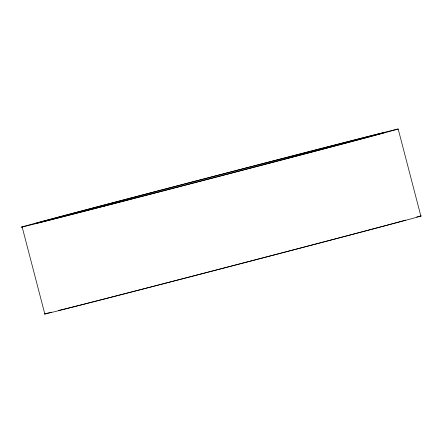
<?xml version="1.0" encoding="UTF-8"?>
<svg xmlns="http://www.w3.org/2000/svg" width="443" height="443" viewBox="0 0 443 443"><rect width="100%" height="100%" fill="white"/><g stroke="black" fill="none" stroke-linecap="round" stroke-linejoin="round"><path stroke-width="0.66" d="M398.174 128.991L420.85 216.04M22.15 226.96L44.826 314.009M405.522 220.127A179.913 0.626 -14.6 0 1 216.804 269.848A179.913 0.626 -14.6 0 1 59.013 310.266M416.691 216.987A194.305 0.676 -14.6 0 1 227.89 267.018A194.305 0.676 -14.6 0 1 51.316 312.127M104.194 206.156A194.305 0.676 -14.6 0 0 397.664 129.184A194.305 0.676 -14.6 0 0 128.631 198.58A194.305 0.676 -14.6 0 0 104.194 206.156M112.04 204.068A179.913 0.626 -14.6 0 0 383.776 132.8A179.913 0.626 -14.6 0 0 134.666 197.052A179.913 0.626 -14.6 0 0 112.04 204.068"/></g></svg>
